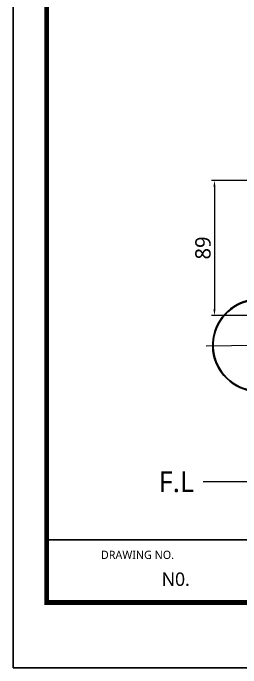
# Model space of a CAD drawing. Extents: x 1777 to 3131, y 3495 to 4487.
# Drawn here: x 1776.8 to 1924.7, y 3494.8 to 3920.3 of the extents above; entities that cross this region are included whole.
import ezdxf

# ---------------------------------------------------------------- set-up
doc = ezdxf.new("R2010")
doc.units = 0
doc.header["$LTSCALE"] = 30
doc.header["$MEASUREMENT"] = 0
doc.header["$PDMODE"] = 3
doc.header["$PDSIZE"] = -10
doc.linetypes.add('CENTER2', pattern=[28.575, 19.05, -3.175, 3.175, -3.175])
doc.layers.get('0').update_dxf_attribs({"linetype": 'CONTINUOUS'})
doc.layers.get('DEFPOINTS').update_dxf_attribs({"linetype": 'CONTINUOUS'})
doc.layers.add('Cneter', color=1, linetype='CENTER2', lineweight=13)
doc.layers.add('치수선', color=7, linetype='CONTINUOUS', lineweight=20)
doc.layers.add('DEF_LAYER_ASSEM_MEMBER', color=7, linetype='CONTINUOUS')
doc.styles.add('Daelim Dimension', font='NanumGothic.ttf')
doc.dimstyles.new('DEFAULT', dxfattribs={"dimscale": 2, "dimtxt": 2, "dimasz": 2, "dimexe": 0, "dimexo": 2, "dimgap": 1, "dimtad": 1, "dimdec": 1, "dimzin": 9, "dimdsep": 46, "dimtxsty": 'Daelim Dimension', "dimcen": 0.5, "dimclrd": 252, "dimclre": 252, "dimclrt": 3, "dimadec": 1, "dimazin": 0, "dimtfac": 1, "dimtdec": 1, "dimtix": 1, "dimtmove": 0, "dimatfit": 3, "dimfxl": 0, "dimtolj": 1, "dimtzin": 1, "dimlwd": 9, "dimlwe": 9, "dimarcsym": 0})

# ---------------------------------------------------------------- blocks, each defined once
blk = doc.blocks.new('*D35')
at = {"color": 5, "lineweight": 9, "ltscale": 0.5}
for p, q in [((2042.8, 3811.55), (1905.55, 3811.55)), ((1907.55, 3807.55), (1907.55, 3727.84)), ((2029.16, 3723.84), (1905.55, 3723.84))]:
    blk.add_line(p, q, dxfattribs=at)
at = {"color": 5, "ltscale": 0.5}
for points in [[(1906.89, 3807.55), (1908.22, 3807.55), (1907.55, 3811.55)], [(1906.89, 3727.84), (1908.22, 3727.84), (1907.55, 3723.84)]]:
    blk.add_solid(points, dxfattribs=at)
at = {"layer": 'DEFPOINTS', "color": 0, "ltscale": 0.5}
for p in [(2046.8, 3811.55), (1907.55, 3723.84), (2033.16, 3723.84)]:
    blk.add_point(p, dxfattribs=at)
at = {"color": 7, "ltscale": 0.5, "insert": (1900.11, 3767.69), "char_height": 10, "attachment_point": 5, "rotation": 90, "style": 'Daelim Dimension'}
blk.add_mtext('\\A1;89', dxfattribs=at)

msp = doc.modelspace()

# ---------------------------------------------------------------- linework, layer by layer
at = {"color": 5}
msp.add_line((1798.53, 3577.94), (2888.84, 3577.94), dxfattribs=at)
at = {"ltscale": 0.5}
msp.add_lwpolyline([(1776.76, 3494.81), (3130.84, 3494.81), (3130.84, 4486.97), (1776.76, 4486.97)], close=True, dxfattribs=at)
at = {"color": 5, "linetype": 'ByBlock', "lineweight": 200, "const_width": 3.12}
msp.add_lwpolyline([(1798.53, 3537.29), (3108.93, 3537.29), (3108.93, 4463.93), (1798.53, 4463.93)], close=True, dxfattribs=at)
at = {"layer": 'Cneter', "lineweight": 5, "ltscale": 0.5}
msp.add_line((1970.69, 3705), (1902.05, 3703.8), dxfattribs=at)
at = {"layer": 'DEF_LAYER_ASSEM_MEMBER', "color": 7, "linetype": 'Continuous'}
msp.add_arc((1936.37, 3704.4), 30, 69.296, 22.704, dxfattribs=at)
at = {"layer": 'DEF_LAYER_ASSEM_MEMBER', "color": 9, "linetype": 'Continuous'}
msp.add_arc((1936.37, 3704.4), 29.67, 69.545, 22.455, dxfattribs=at)
at = {"layer": '치수선'}
msp.add_line((2757, 3615.83), (1900.13, 3615.83), dxfattribs=at)

# ---------------------------------------------------------------- texts
at = {"color": 5, "ltscale": 40, "style": 'Daelim Dimension'}
msp.add_text('DRAWING NO.', height=5.3435, dxfattribs=at).set_placement((1833.84, 3565.6))
at = {"insert": (1873.29, 3556.86), "char_height": 8.745, "width": 54.8578, "attachment_point": 1, "style": 'Daelim Dimension'}
msp.add_mtext('N0. ', dxfattribs=at)
at = {"layer": '치수선', "insert": (1894.35, 3622.56), "char_height": 13.5, "attachment_point": 3, "style": 'Daelim Dimension'}
msp.add_mtext_dynamic_manual_height_columns('F.L', width=20.8931, gutter_width=15, heights=[0], dxfattribs=at)

# ---------------------------------------------------------------- dimensions: what is measured, and where the dimension line sits
at = {"color": 5, "ltscale": 0.5}
dim = msp.add_linear_dim(base=(1907.55, 3723.84), p1=(2046.8, 3811.55), p2=(2033.16, 3723.84), angle=90, text='89', dimstyle='DEFAULT', override={"dimtxt": 5, "dimexe": 1, "dimdec": 0, "dimclrd": 5, "dimclre": 5, "dimclrt": 7}, dxfattribs=at)
dim.commit()
dim.dimension.update_dxf_attribs({"geometry": '*D35', "text_midpoint": (1900.11, 3767.69)})

doc.saveas('drawing.dxf')
